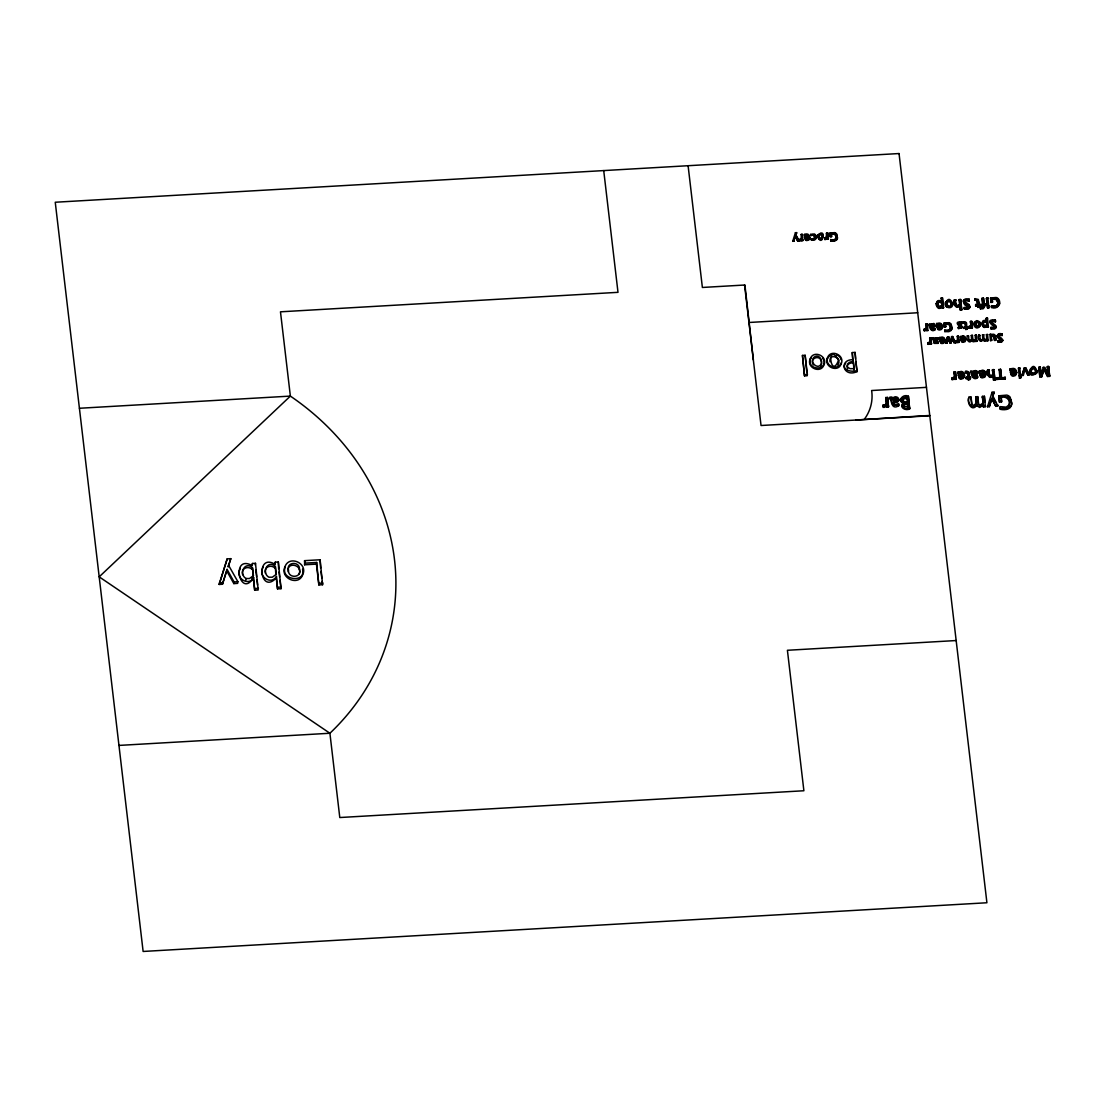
<?xml version="1.0" encoding="UTF-8"?>
<svg xmlns="http://www.w3.org/2000/svg" width="1105" height="1105" viewBox="0 0 1105 1105"><rect width="100%" height="100%" fill="white"/><g stroke="black" fill="none" stroke-linecap="round" stroke-linejoin="round"><path stroke-width="1.5" d="M299.193 574.13C303.019 564.42 286.071 561.188 288.267 571.893M822.272 237.672C819.993 225.434 815.739 245.241 822.355 237.105M1035.606 372.44C1035.495 360.686 1025.993 375.81 1035.385 372.62M818.695 235.379L819.62 238.21L822.092 237.824M829.993 361.777C828.667 352.191 843.06 357.647 837.811 365.147M975.342 323.102C983.643 336.403 975.218 309.248 976.24 326.707M1031.255 371.542C1030.219 368.117 1035.951 367.882 1035.606 371.28M935.092 326.003L933.808 323.447L930.976 324.414L933.711 324.041L935.092 325.519C933.615 327.757 928.697 330.077 934.885 328.876L934.982 328.282C930.134 329.967 931.722 326.666 935.051 325.823M977.649 373.449C978.643 370.562 974.486 369.609 973.035 371.681L975.218 371.183M984.251 307.508L985.273 303.972L984.085 304.69M814.689 238.031L814.565 235.71L812.962 234.536M253.39 579.241L254.675 590.208L258.169 590.015L255.49 563.315L252.423 563.481L252.244 565.636C230.227 553.37 239.813 599.932 253.639 577.584C249.606 585.816 237.257 579.89 239.094 571.534M275.269 562.169L275.09 564.324C255.214 552.224 259.965 595.609 276.236 577.929L277.521 588.896L281.015 588.689L278.336 561.989L275.269 562.169L275.007 563.826M806.249 239.454L805.849 237.713L808.708 237.547L808.308 239.329M938.656 328.779L938.242 326.942L941.253 326.762L939.775 329.138M964.665 339.111L963.477 337.439L960.549 337.122C966.654 333.503 964.209 346.072 961.972 339.497L964.789 339.346L963.491 341.003L961.972 339.497M962.938 377.04L963.118 375.548L959.748 375.741L960.853 377.468L962.745 376.998M984.362 375.81L984.541 374.305L981.171 374.498L982.165 376.888L983.574 376.805L984.458 375.148M1015.26 372.537L1014.293 375.037L1012.346 374.788L1011.89 372.73L1015.26 372.537L1011.779 373.393M836.112 238.335L836.223 236.373M950.645 327.453L949.057 330.616L944.706 330.506L949.14 330.022L950.562 328.144M998.064 302.853L996.282 306.389L991.42 306.278L996.392 305.726L997.981 303.626M1009.307 404.762C1011.199 399.761 1006.282 394.278 1001.185 396.709L1001.544 401.958L999.445 402.082L998.961 395.783L1006.793 395.093A5.995 5.263 8.8 0 1 1010.205 397.248L1011.669 403.836M981.848 323.806L983.257 321.293L986.061 321.375M837.383 238.611L836.637 233.887A3.536 3.122 8.8 0 0 834.62 232.616L829.993 233.017L830.269 236.746L831.513 236.677L831.305 233.569C837.963 230.89 837.452 243.832 830.67 240.006L834.275 239.744L836.015 238.349M951.833 329.041L951.032 324.027A3.757 3.301 8.8 0 0 948.905 322.674L943.988 323.116L944.292 327.052L945.618 326.983L945.383 323.696L947.565 323.42L949.858 324.649L950.549 328.047M1011.476 405.231L1011.821 402.897M809.91 237.506L808.874 240.02L806.761 240.559A2.072 1.823 8.8 0 1 805.421 239.937L804.592 236.995L808.667 236.76L806.995 235.476L804.33 235.862L804.316 234.481L806.982 234.053A2.984 2.624 8.8 0 1 808.722 234.757L809.634 238.597L806.843 240.006A2.072 1.823 8.8 0 1 805.504 239.384L804.744 237.962M817.327 236.318L817.507 235.158M945.438 302.287C942.897 307.784 952.883 310.215 952.703 304.137M944.913 341.625L945.079 340.506M965.977 339.304L964.955 341.776L962.869 342.315A2.044 1.796 8.8 0 1 961.543 341.707L960.728 338.793L964.748 338.558M964.541 375.493L963.325 378.476L960.811 379.126A2.445 2.155 8.8 0 1 959.223 378.38L958.242 374.899L963.077 374.609L961.184 372.44L958.035 372.882L961.543 373.255L962.966 375.272M973.906 324.11L976.143 321.527M985.978 374.264L984.748 377.233L982.248 377.882A2.445 2.155 8.8 0 1 980.66 377.15L979.665 373.656L984.5 373.38L979.569 374.319M1016.697 372.496L1015.564 374.802L1013.064 375.451A2.445 2.155 8.8 0 1 1011.476 374.719L1010.384 371.888L1015.219 371.598L1013.34 369.429L1010.177 369.871L1013.686 370.258L1015.122 372.261M1037.015 372.675C1032.871 353.959 1023.824 384.595 1037.112 372.012M228.431 565.056L237.879 581.727L237.616 583.385L233.846 583.606L234.094 581.934L227.078 569.379L222.45 584.255L219.149 584.448L227.188 558.881L230.821 558.66L228.169 566.727L230.821 558.66M222.45 584.255L227.078 569.379M227.188 558.881L219.149 584.448M245.78 580.194L246.042 578.523C238.473 574.255 244.688 560.553 252.493 567.777L253.418 575.65L251.899 578.619M252.161 565.152L252.423 563.481M253.156 577.307L252.493 567.777M255.227 564.973L255.49 563.315M254.675 590.208L253.639 577.584M275.822 574.42L275.338 566.451C267.534 559.227 261.319 572.943 268.888 577.211L272.313 577.211L276.264 574.324L275.338 566.451M278.336 561.989L278.653 568.661M277.521 588.896L276.485 576.258C272.452 584.504 260.103 578.578 261.926 570.221M316.417 564.116L318.862 584.932L322.577 584.725L320.105 559.765L304.579 560.663L304.621 564.793L316.417 564.116L316.679 562.459L304.87 563.136L304.621 564.793M320.105 559.765L320.63 568.081M318.862 584.932L316.679 562.459M792.727 241.291L793.832 241.221L792.727 241.291L795.42 232.699L796.636 232.63L795.752 235.337L796.636 232.63M795.42 232.699L796.553 233.196M797.658 241L795.393 236.235L797.658 241L799.012 240.365L795.835 234.785M799.164 240.034L801.512 238.266L799.164 240.034L799.647 241.014A2.072 1.823 8.8 0 0 801.208 240.241L801.291 239.688A2.072 1.823 8.8 0 1 799.744 240.462L799.274 241.014M801.07 234.481L802.244 234.412L801.07 234.481L801.429 238.818M801.664 240.766L802.921 240.144L801.664 240.766L801.622 239.136M804.316 234.481L806.899 234.619A2.984 2.624 8.8 0 1 808.639 235.31L809.081 235.738M804.33 235.862L807.078 234.923L808.667 236.76M804.592 236.995L804.537 237.879M808.708 237.547L805.766 238.266M816.056 237.755L815.766 235.337A3.301 2.901 8.8 0 0 814.509 234.053L810.725 234.647L814.413 234.619A3.301 2.901 8.8 0 1 815.683 235.904L816.043 237.092M814.717 237.133L813.28 235.185L810.821 235.545L812.52 234.522M816.056 237.782L815.766 238.86A2.735 2.403 8.8 0 1 814.482 239.965L811.443 240.144L811.332 239.274L814.44 238.197M811.443 240.144L811.429 238.721M815.973 238.349L816.153 237.188M802.451 355.437L804.495 375.893L807.189 375.741L807.382 374.457L805.144 355.285L802.451 355.437L804.495 375.893M805.144 355.285L806.816 372.537M827.023 238.224L827.162 239.302L828.322 239.232L827.742 232.934L826.568 233.003L827.01 236.788L824.744 238.003L825.145 239.55A2.072 1.823 8.8 0 0 826.706 238.777L826.789 238.21A2.072 1.823 8.8 0 1 825.228 238.984L824.772 239.536M826.195 238.279L826.568 233.003M828.322 239.232L827.742 232.934M827.162 239.302L827.12 237.658M830.269 236.746L829.993 233.017M831.513 236.677L831.305 233.569M837.48 238.045L836.692 239.951L834.593 241.097L830.794 241.028L830.753 239.44M852.259 352.564L852.894 360.99L852.259 352.564L855.104 352.398L857.01 371.653C843.129 377.896 838.377 359.36 853.088 359.705M854.137 368.628L853.944 369.913L853.322 361.639C850.063 361.183 845.726 363.642 847.715 367.371L850.159 368.683L854.137 368.628L853.322 361.639M855.104 352.398L855.477 358.586M883.116 407.4L883.075 405.079L885.395 404.637L886.5 403.242L885.837 397.524L887.605 397.427L888.489 406.93L886.721 407.041L886.666 404.568L886.169 405.397A3.122 2.749 8.8 0 1 883.82 406.557L883.682 407.4A3.122 2.749 8.8 0 0 886.03 406.239L886.528 405.411M882.95 405.936L885.257 405.48L886.376 404.085L885.837 397.524M886.376 404.085L886.5 403.242M888.489 406.93L887.605 397.427M886.721 407.041L886.666 404.568M893.724 403.284L894.87 404.637L898.572 403.753L898.6 405.894C891.1 410.231 891.735 400.466 889.829 397.358L891.127 397.026A1.45 1.271 8.8 0 1 892.564 397.676L892.868 398.228C895.52 394.375 901.556 398.933 897.647 402.068C886.362 403.96 898.627 402.455 898.862 399.651M889.926 399.057L889.829 397.358M890.685 399.071L890.064 398.214M895.257 401.944L896.859 400.908L896.956 398.808L895.423 398.062L893.227 399.071L893.089 399.913L895.285 398.905L896.998 400.176M896.859 400.908L896.984 400.065L893.489 401.308L893.227 399.071M898.6 405.894L898.572 403.753M904.152 403.505L904.277 402.662C896.763 401.17 902.923 393.421 908.407 396.225L909.65 408.878C905.617 411.461 897.964 406.53 904.152 403.505C901.293 403.601 898.931 399.402 901.901 397.869M904.07 406.115L903.945 406.958L904.429 403.698L907.316 402.952L907.771 406.889L904.705 406.626L903.793 405.369M905.05 402.676C909.719 403.712 906.501 393.822 902.826 398.67C901.777 402.8 910.727 403.739 906.68 397.593M907.053 402.745L907.191 401.902M907.647 407.731L907.316 402.952M909.65 408.878L908.407 396.225M924.139 330.851L924.098 329.221L926.515 327.936L926.045 323.917L927.288 323.848L927.91 330.519L926.667 330.588L926.28 329.442A2.196 1.934 8.8 0 1 924.623 330.257L924.54 330.851A2.196 1.934 8.8 0 0 926.183 330.036L926.529 329.456M924.015 329.815L926.418 328.517L926.045 323.917M927.288 323.848L925.949 324.511M926.667 330.588L926.625 328.862M927.91 330.519L926.75 330.008M928.918 324.994C930.783 323.213 929.802 333.682 935.092 329.193L934.996 329.787C930.065 334.166 927.081 321.003 930.976 324.414M927.938 344.346L927.91 342.84L930.148 341.638L929.706 337.895L930.866 337.826L931.446 344.042L930.286 344.111L929.927 343.047A2.044 1.796 8.8 0 1 928.393 343.807L928.311 344.359A2.044 1.796 8.8 0 0 929.844 343.586L930.161 343.047M931.128 325.602L932.772 324.304L933.96 325.188L933.352 326.721L931.322 327.163L931.902 325.091L933.877 325.782M927.827 343.393L930.065 342.177L929.706 337.895M931.391 327.812L931.225 325.008M930.866 337.826L929.623 338.448M930.286 344.111L930.244 342.495M933.78 326.293L931.405 326.583M933.324 339.705C931.087 338.489 933.891 336.196 934.222 338.904L936.86 338.006L938.145 339.387M932.385 338.904L932.33 337.785M932.882 338.904L932.233 338.337M941.129 326.528L939.443 324.58L936.626 324.981L936.612 323.503L939.443 323.061A3.163 2.776 8.8 0 1 941.28 323.806C943.656 325.561 942.537 330.519 939.195 329.967A2.196 1.92 8.8 0 1 937.786 329.304L936.902 326.182L941.225 325.934L936.847 327.121M936.916 340.105L936.377 338.296L934.457 339.456C940.507 337.826 931.474 343.089 936.999 339.553M936.626 324.981L936.612 323.503M941.101 298.101L942.496 298.019L941.101 298.101L941.488 301.347C932.979 296.582 936.86 314.676 942.04 306.113C940.438 309.386 935.507 307.024 936.239 303.695M940.825 306.9L941.847 306.002L941.584 302.204C938.463 299.496 936.267 304.358 938.297 306.734M941.847 306.002L941.584 302.204M942.496 298.019L943.477 307.964L942.095 308.046L942.04 306.113M932.965 338.351L934.043 343.351L938.062 343.365L938.048 341.97L935.617 342.55L934.871 341.666M938.062 343.365L938.048 341.97M939.747 340.547L943.767 340.326L942.192 338.503L939.568 338.876L939.554 337.508L942.192 337.094A2.942 2.597 8.8 0 1 943.919 337.785C946.101 339.415 945.065 344.042 941.971 343.531A2.044 1.796 8.8 0 1 940.645 342.909L939.83 340.009L943.85 339.774C944.886 342.094 941.184 343.254 941.073 340.713L943.891 340.547L943.49 342.301L941.46 342.426L941.073 340.713M941.253 326.762L938.145 327.536M939.568 338.876L939.554 337.508M944.292 327.052L943.988 323.116M945.618 326.983L945.383 323.696M951.93 328.447L951.087 330.464L948.864 331.666L944.844 331.597L944.803 329.925M950.562 341.114L951.571 336.638L952.745 336.569L955.148 342.674L954.016 342.743L952.192 337.881L951.115 342.909L949.955 342.978L948.201 338.116L947.026 343.144L946.032 343.199L947.538 336.873L948.698 336.804L950.48 341.666M946.032 343.199L947.538 336.873M947.026 343.144L948.201 338.116M959.803 305.74C956.405 310.367 952.496 303.516 954.375 299.828L955.77 299.745C954.568 302.798 957.22 308.143 959.775 303.958L959.264 299.538L960.659 299.469L961.709 310.035L960.314 310.104L959.914 305.077C956.847 309.441 952.717 303.557 954.375 299.828M949.858 340.23L948.698 336.804M959.775 303.958L959.679 304.621C956.778 309.096 954.458 302.687 955.77 299.745M951.571 336.638L952.745 336.569M951.115 342.909L952.192 337.881M959.679 304.621L959.264 299.538M961.709 310.035L960.659 299.469M955.452 341.252L956.875 341.514L957.69 340.05L955.452 341.252L955.853 342.771A2.044 1.796 8.8 0 0 957.386 341.998L957.469 341.445A2.044 1.796 8.8 0 1 955.936 342.219L955.48 342.757M960.314 310.104L959.914 305.077M961.999 323.074C954.734 322.287 963.063 324.746 962.179 327.674L958.394 328.71L958.38 327.204C966.916 328.213 949.596 321.168 961.889 322.066L961.916 323.668C954.913 322.729 962.427 325.409 961.861 327.646L958.477 328.116L958.38 327.204M957.248 336.307L958.408 336.238L957.248 336.307L957.607 340.589M951.902 377.841L952.386 379.65A2.445 2.155 8.8 0 0 954.237 378.739L954.623 378.09L954.761 379.374L956.157 379.291L955.466 371.819L954.071 371.902L954.596 376.391L951.806 378.504L954.098 377.689M951.944 379.65L952.482 379.001A2.445 2.155 8.8 0 0 954.333 378.076L954.72 377.427L954.761 379.374M959.071 341.901L957.828 342.522L959.071 341.901L958.408 336.238M954.596 376.391L954.071 371.902M961.916 323.668L961.889 322.066M969.914 306.555L969.472 308.115A2.956 2.597 8.8 0 1 968.201 309.096L964.389 309.124L964.251 307.922L968.436 306.817M964.389 309.124L964.347 307.259M960.728 338.793L961.626 341.155A2.044 1.796 8.8 0 0 962.952 341.763L965.894 339.87L964.803 336.583A2.942 2.597 8.8 0 0 963.09 335.892L960.369 336.859L963.008 336.445A2.942 2.597 8.8 0 1 964.72 337.136L965.867 339.235M956.157 379.291L955.466 371.819M966.916 327.439L967.856 326.79L966.916 327.439L966.364 322.522L963.38 321.762L965.811 322.563L966.488 323.862M965.673 327.508L965.135 323.627L963.477 322.522L965.231 323.033L965.756 326.914L963.878 327.619L963.974 328.434L965.853 327.743L963.974 328.434M963.878 327.619L965.756 326.914M958.242 374.899L959.333 377.73A2.445 2.155 8.8 0 0 960.922 378.463C964.416 379.126 965.784 374.084 963.146 372.233A3.536 3.108 8.8 0 0 961.088 371.404L957.814 372.565L959.085 372.205M964.513 301.541L966.212 300.56L969.196 301.113L969.154 299.151C961.06 296.914 962.4 305.657 968.408 306.969M969.196 301.113L969.154 299.151M966.005 328.959L967.234 328.779L965.908 329.552L965.853 327.743M967.952 327.619L967.013 328.268L967.87 328.213L967.856 326.79M968.574 328.282L968.546 326.666L970.95 325.367L970.48 321.362L971.723 321.293L972.345 327.964L971.102 328.033L970.715 326.873A2.196 1.934 8.8 0 1 969.071 327.702L968.975 328.282A2.196 1.934 8.8 0 0 970.618 327.467L970.964 326.887M967.358 335.727L968.436 336.21L967.358 335.727C965.811 338.71 968.961 344.539 971.723 340.658L973.091 341.155A2.279 2.003 8.8 0 0 974.859 340.823L975.729 339.87L975.77 341.486L977.013 340.865L975.77 341.486M968.45 327.246L970.853 325.961L970.48 321.362M963.118 375.548L959.637 376.404L961.461 378.2L963.035 376.391M977.69 306.002L975.674 306.113L977.787 305.339L977.842 307.356L979.223 307.149L980.135 305.201L979.071 304.317L978.353 299.469L975.011 298.64L975.011 300.146L976.986 300.712L977.428 303.806M972.345 327.964L971.723 321.293M975.011 300.146L975.011 298.64M971.102 328.033L971.06 326.293M975.674 306.113L975.674 304.524L977.676 304.4L977.082 300.049L975.121 299.483M969.541 376.929L970.397 377.537L969.444 377.592L968.823 372.081L966.599 371.031L965.397 371.902L967.455 371.763M965.494 372.758L966.253 371.971L967.566 372.661L968.049 377.661L967.455 373.324L965.494 372.758L965.494 371.239M971.267 335.506L972.428 335.437L971.267 335.506L971.627 339.843L969.872 341.086L969.002 340.589L968.519 335.658M971.627 339.843L969.955 340.533L968.988 339.622M968.16 377.012L966.157 377.123L966.157 378.711L968.27 377.938L966.157 378.711M977.842 307.356L977.787 305.339M979.071 305.919L980.135 305.201M979.223 307.149L979.182 305.256M970.508 376.874L969.693 379.747L968.325 379.954L968.27 377.938M975.19 335.271L976.337 335.202L975.19 335.271L975.549 339.622L973.892 340.312L972.897 339.387M980.024 304.262L980.038 305.864M983.022 306.651L980.439 307.259L980.453 308.903L983.146 308.792L984.362 306.845M980.881 305.809L982.787 305.698L980.881 305.809L980.77 304.883L982.787 304.11L982.096 298.226L983.491 298.143L984.182 304.027M977.607 373.255C973.878 374.208 972.096 377.882 977.524 376.018L977.538 377.689C972.013 382.579 968.698 367.855 973.035 371.681M980.453 308.903L980.439 307.259M980.77 304.883L982.69 304.773L982.096 298.226M970.742 372.33L970.66 370.99M975.729 339.87L974.776 341.376A2.279 2.003 8.8 0 1 973.008 341.694L971.723 340.658M971.323 372.344L970.563 371.653M969.555 378.518L970.618 377.8M983.906 303.226L983.491 298.143M982.414 396.377L983.188 402.883L980.204 405.01L978.671 404.154L977.704 396.654L975.715 396.764L976.475 403.27L973.477 405.397L971.972 404.541L971.005 397.04L969.016 397.151C966.35 402.22 971.751 412.248 976.489 405.59L976.64 404.637L977.953 406.101L980.936 406.322L983.34 404.25L983.409 407.027L985.398 406.902L984.403 396.267L982.414 396.377L983.036 403.822L981.544 405.383M978.588 335.077L979.665 335.561L978.588 335.077C977.041 338.075 980.19 343.89 982.953 340.009L984.32 340.506A2.279 2.003 8.8 0 0 986.102 340.174L986.958 339.221L987 340.837L988.243 340.23L987 340.837M982.884 307.079L982.898 305.035M973.215 373.007L975.052 371.556L976.392 372.537L975.701 374.25L973.422 374.761L974.085 372.44L976.281 373.2M973.422 374.761L973.325 372.344M984.293 306.43L984.293 304.952M977.524 376.018L974.513 377.371L973.616 374.83M971.005 397.04L971.654 404.762M985.273 303.972L985.273 305.56L984.196 305.615M986.447 298.626L987.939 297.894L988.63 305.367L987.248 305.45L986.447 298.626L987.939 297.894M976.171 373.78L973.533 374.098M982.497 334.856L983.657 334.787L982.497 334.856L982.856 339.194L982 340.105M987.248 305.45L986.544 297.963M984.32 326.293L983.284 323.751L984.03 321.417L986.71 321.887L987.041 324.677L985.55 326.293L983.782 325.92L983.188 323.282L984.279 321.873L986.613 322.467L986.945 325.271M987.387 306.679L988.878 305.933L988.92 307.839L987.539 307.922L987.387 306.679L988.878 305.933M987.539 307.922L987.497 306.016M982.856 339.194L981.199 339.884L980.218 338.973M986.53 321.707L986.282 318.212L987.525 318.143L988.409 327.025L987.166 327.108L987.124 325.367L985.688 326.652L983.367 326.417L981.972 323.945M988.63 305.367L987.345 304.787M988.92 307.839L987.635 307.259M979.251 371.335L982.511 370.175A3.536 3.108 8.8 0 1 984.569 370.99C987.207 372.841 985.84 377.882 982.345 377.219A2.445 2.155 8.8 0 1 980.757 376.487L979.665 373.656M987.525 318.143L986.185 318.806M991.42 306.278L991.558 307.494C997.014 309.897 1002.194 303.764 998.506 299.013A4.213 3.702 8.8 0 0 996.102 297.494L990.605 297.991L990.95 302.411L992.428 302.328L992.18 298.64L994.611 298.322L997.193 299.704L997.967 303.516M975.715 396.764L976.323 404.209L974.085 406.17M984.403 374.043L982.967 372.026L979.458 371.639L982.621 371.197L984.5 373.38M987.166 327.108L987.124 325.367M990.95 302.411L990.605 297.991M986.42 334.622L987.58 334.553L986.42 334.622L986.779 338.973L985.038 340.216M992.428 302.328L992.18 298.64M976.323 404.209L976.475 403.27M977.704 396.654L978.353 404.375M986.779 338.973L985.121 339.663L984.127 338.738M988.409 327.025L987.248 326.514M991.558 307.494L991.517 305.615M986.958 339.221L986.005 340.727A2.279 2.003 8.8 0 1 984.237 341.044L982.953 340.009M989.9 334.428L991.047 334.359L989.9 334.428L990.481 340.644L991.724 340.022L990.481 340.644M990.992 327.909C1002.649 329.138 980.273 318.848 995.37 320.077L995.412 321.831C984.196 321.306 998.879 324.027 995.646 328.088A2.638 2.321 8.8 0 1 994.514 328.945L991.116 328.986L991.075 327.315C1000.785 328.889 983.464 321.817 992.829 320.45M991.116 328.986L991.075 327.315M984.541 374.305L981.06 375.161M992.566 334.76L991.171 335.423C994.003 331.569 997.263 337.274 995.688 340.34L994.528 340.409L993.782 335.782L991.199 336.901L992.622 335.105L994.072 335.575L994.528 340.409M993.064 375.866C989.652 380.493 985.757 373.642 987.635 369.968L989.03 369.885C987.829 372.938 990.481 378.269 993.022 374.084L992.511 369.692L993.906 369.609L994.956 380.161L993.575 380.231L993.16 375.217C990.108 379.581 985.978 373.697 987.635 369.968M995.412 321.831L995.37 320.077M983.036 403.822L983.188 402.883M984.817 402.054L984.403 396.267M983.409 407.027L983.34 404.25M989.445 375.037L989.03 369.885M989.597 375.672L991.309 376.239L992.925 374.747L992.511 369.692M987.497 406.778L987.635 405.839L989.514 405.728L991.986 398.242L995.826 406.309L997.967 406.184L992.76 395.783L994.113 392.151L992.055 392.275L987.497 406.778L989.362 406.681L991.986 398.242M1002.732 340.022L1002.373 341.321A2.459 2.155 8.8 0 1 1001.31 342.136L998.147 342.163L998.022 341.155L1001.517 340.243M993.906 369.609L992.414 370.355M998.147 342.163L998.119 340.602M989.362 406.681L989.514 405.728M993.575 380.231L993.16 375.217M992.055 392.275L991.903 393.214L993.961 393.09L994.113 392.151M1001.489 340.368C996.544 339.249 995.356 331.997 1002.111 333.862L998.519 334.428L996.945 336.127M1002.649 340.575C1002.649 337.591 994.141 334.428 1002.152 335.506L1002.235 334.953C999.749 332.716 996.227 336.666 999.735 337.771M996.379 377.8L1000.08 377.592L996.379 377.8L996.392 379.443L1005.288 378.932L1005.274 377.288L1001.462 378.172L1005.274 377.288M996.392 379.443L1005.384 378.269M999.017 369.968L1000.591 369.222L1001.572 377.509M1000.591 369.222L1001.462 378.172M999.445 402.082L998.961 395.783M1009.155 404.789L1006.213 407.137L1000.26 406.64L1000.315 409.32C1004.514 410.3 1011.13 409.762 1011.614 404.292M1000.315 409.32L1000.26 406.64M1001.544 401.958L1001.185 396.709M1010.081 370.534L1010.067 368.89L1013.23 368.393A3.536 3.108 8.8 0 1 1015.288 369.222C1017.926 371.183 1016.669 376.736 1012.967 376.114A2.445 2.155 8.8 0 1 1011.379 375.382L1010.384 371.888M1018.437 368.186L1019.832 368.103L1018.437 368.186L1019.142 375.659L1020.523 375.576L1019.832 368.103M1019.142 375.659L1020.633 374.913M1019.376 376.225L1020.771 376.142L1019.376 376.225L1019.418 378.117L1020.91 377.385L1019.418 378.117M1025.122 369.319L1023.299 375.41L1022.001 375.493L1024.335 367.855L1025.716 367.772L1029.363 374.402L1027.871 375.148L1025.122 369.319L1027.871 375.148M1023.299 375.41L1022.097 374.83M1022.001 375.493L1024.335 367.855M1025.716 367.772L1024.225 368.518M1038.811 367.675L1040.288 366.929L1041.172 374.471L1043.244 367.385L1044.667 367.302L1048.286 374.084L1047.388 366.515L1048.659 366.446L1049.653 376.377L1047.595 376.501L1043.866 369.484L1041.725 376.833L1039.888 376.943L1038.811 367.675L1040.288 366.929M1039.888 376.943L1038.907 367.012M1041.725 376.833L1043.963 368.835L1047.595 376.501M1043.244 367.385L1044.57 367.965L1047.457 373.38M1048.175 374.733L1047.388 366.515M1049.653 376.377L1048.659 366.446M995.854 327.702L995.743 326.155L993.492 324.552M938.228 339.276C927.578 347.094 946.93 335.395 934.305 338.351M977.745 372.786L976.792 374.692L973.519 375.493M239.039 571.354L240.379 568.246M261.885 570.042L263.225 566.92M936.225 303.626L937.703 301.541M1009.003 405.728L1009.459 403.822M793.832 241.221L795.393 236.235M942.441 327.329L941.529 328.793L939.291 329.373A2.196 1.92 8.8 0 1 937.869 328.71L937.054 327.204M821.416 363.227C819.15 370.534 809.316 363.241 813.598 357.592C818.916 352.467 824.012 361.418 820.614 366.142M951.198 304.593C949.223 309.676 943.85 301.596 948.739 300.933C952.855 300.726 951.488 309.303 947.51 306.292M1035.703 371.777L1033.741 374.029L1031.517 372.675M993.064 395.521L993.961 393.09M285.339 566.755C279.537 580.249 306.43 583.633 302.535 569.089M817.424 235.724C827.562 225.075 822.313 250.2 817.41 235.766M810.076 360.023L811.25 357.758M827.272 359.042L829.399 355.893M999.5 303.958L997.166 306.61L991.668 306.831M841.347 362.702C839.013 370.41 825.836 367.247 827.272 359.125M952.607 304.842C939.761 314.939 948.173 288.654 952.607 304.8M814.772 237.478L813.777 239.246L811.332 239.274M808.639 238.252L806.788 239.163L805.849 237.713M941.184 327.522L939.222 328.489L938.242 326.942M1015.177 373.38L1012.995 374.457L1011.89 372.73M969.803 307.024L969.568 307.452A2.956 2.597 8.8 0 1 968.298 308.433L964.485 308.461M1002.649 340.409L1002.456 340.782A2.459 2.155 8.8 0 1 1001.392 341.583L998.229 341.611M987.027 325.961C981.489 332.122 979.817 316.873 986.627 321.113L986.282 318.212M944.816 341.583L942.054 342.978A2.044 1.796 8.8 0 1 940.728 342.357L939.83 340.009M984.21 307.273L980.563 308.24M1036.877 372.634C1033.824 377.993 1025.937 369.899 1032.25 367.951M817.617 235.199C826.195 229.149 822.382 245.711 817.438 236.429M945.562 302.314C947.234 299.4 952.496 300.519 952.579 304.013M837.203 238.777L834.676 240.531L830.877 240.462M951.64 329.207L948.96 331.072L944.927 331.003M1011.158 405.507L1006.89 408.491L1000.467 408.38M971.806 340.105L969.803 341.417L967.842 339.843M983.036 339.456L981.047 340.768L979.071 339.194M976.64 404.637C972.4 410.95 966.626 402.303 969.016 397.151M983.201 405.204L979.707 407.455L976.489 405.59M903.766 405.273L907.177 403.795M968.008 307.922C968.754 304.013 956.157 299.372 969.044 299.814M937.91 302.894L939.333 302.121L941.474 302.867M818.874 235.213L821.001 234.674L822.272 236.691M845.739 363.034C840.145 369.982 852.438 372.786 857.204 370.368M975.535 322.936C978.312 319.939 981.074 326.652 977.469 326.97M253.418 575.65L249.468 578.523L246.042 578.523M941.957 305.339L939.015 306.486L937.731 303.102M987.041 324.677L984.417 325.713M975.107 340.147L972.911 340.368L972.428 335.437M984.182 375.755L982.276 376.225L981.171 374.498M893.448 398.463L894.18 398.007M904.277 402.662C898.089 405.687 905.741 410.618 909.788 408.035M937.952 342.522L935.148 342.937L934.54 338.904M896.942 405.259L898.448 404.596M928.753 324.387L930.88 325.008M889.705 398.201L891.003 397.869A1.45 1.271 8.8 0 1 892.439 398.518M938.145 342.812L935.065 343.31L933.711 341.721M977.649 377.026L973.118 377.288L971.433 371.681M898.724 405.052L892.964 405.369L890.81 398.228M936.709 324.387L939.54 323.986L941.225 325.934M939.651 338.323L942.289 337.95L943.85 339.774M830.559 355.244L831.927 354.816M936.515 324.096L938.615 323.641M939.471 338.061L942.109 337.647A2.942 2.597 8.8 0 1 943.822 338.337L944.968 340.437M1009.956 369.553L1011.227 369.194M831.222 234.122L834.51 234.219L836.002 236.208M992.069 299.303L995.978 299.414L997.912 302.632M945.3 324.276L948.781 324.387L950.507 327.26M1001.047 397.648C1005.136 395.728 1010.053 399.071 1009.431 403.643M829.91 233.583L832.645 233.017M959.679 322.425C952.303 323.737 966.074 328.517 958.284 327.798M932.468 338.351L934.222 338.904M970.839 371.667L972.704 371.902M977.953 306.693L979.32 306.486M980.508 370.976L982.414 370.824A3.536 3.108 8.8 0 1 983.16 370.976M968.422 379.291L969.803 379.084M1006.061 408.09L1002.912 408.118M945.452 323.282L948.808 323.268M826.485 233.569L827.659 233.5M830.366 236.18L831.609 236.111M797.741 240.448L799.012 240.365M827.244 238.735L828.418 238.68M954.278 300.491L955.673 300.408M959.154 300.201L960.549 300.132M982 298.889L983.395 298.806M991.047 301.748L992.525 301.665M975.563 305.187L977.58 305.063M942.192 307.383L943.587 307.3M960.425 309.441L961.82 309.372M749.314 322.467L917.716 312.756M970.383 321.956L971.627 321.873M944.388 326.458L945.7 326.389M971.198 327.439L972.441 327.37M947.455 337.426L948.615 337.357M960.646 339.346L963.325 339.194M940.99 341.265L943.808 341.1M961.889 340.05L964.706 339.884M930.369 343.558L931.529 343.489M946.115 342.661L947.109 342.591M950.038 342.426L951.198 342.357M954.098 342.191L955.231 342.122M994.624 339.857L995.771 339.788M753.361 359.954L744.922 285.007L702.379 287.466L688.097 165.722M853.115 362.91C849.869 362.468 845.518 364.926 847.521 368.656M79.422 408.27L290.366 396.101A257.838 226.815 8.8 0 1 329.912 733.25L339.788 817.534L803.888 790.752L787.409 650.279L956.17 640.541M804.689 374.609L807.382 374.457M953.974 372.565L955.355 372.482M987.539 370.631L988.92 370.548M1047.291 367.178L1048.562 367.109M954.872 378.711L956.253 378.628M1027.982 374.485L1029.363 374.402M1039.998 376.28L1041.835 376.17M1047.692 375.838L1049.75 375.714M993.671 379.581L995.066 379.498M926.473 387.358L871.624 390.521A48.952 43.067 8.8 0 1 864.372 419.237M885.699 398.366L887.467 398.27M905.658 397.22L908.269 397.068M906.556 398.435L903.02 399.14L902.909 401.488M982.276 397.317L984.251 397.206M886.845 406.198L888.627 406.088M999.597 401.129L1001.696 401.005M983.561 406.074L985.536 405.963M995.978 405.355L998.119 405.231M929.761 415.452L855.974 420.024M929.802 415.77L761.041 425.508L744.563 285.035M219.412 582.791L222.699 582.597M234.094 581.934L237.879 581.727M319.124 583.274L322.84 583.053M254.924 588.551L258.418 588.343M277.769 587.225L281.264 587.031M118.953 745.419L329.912 733.25L99.188 576.851L290.366 396.101L280.477 311.817L617.999 292.328L603.717 170.584M939.001 301.209L940.852 301.624M811.526 239.592L814.578 239.398A2.735 2.403 8.8 0 0 815.849 238.307M993.906 320.478L995.274 320.671M991.213 328.392L994.611 328.365A2.638 2.321 8.8 0 0 995.743 327.494M833.64 233.017L834.537 233.169A3.536 3.122 8.8 0 1 836.554 234.453L837.507 237.782M960.632 322.453L961.792 322.66M977.566 321.445C984.072 322.605 977.828 331.762 974.306 326.113C971.019 319.58 982.759 319.304 980.397 325.754L976.281 327.066L974.016 324.221M964.251 307.922L965.742 308.267M998.022 341.155C1004.652 342.26 999.279 337.633 997.042 336.058M969.306 300.45L964.955 300.38L964.444 302.148L965.452 303.433M995.508 321.237L992.138 320.878L991.295 323.199M1034.57 368.006L1036.932 370.424M836.416 354.912L837.673 355.437M966.295 303.834L967.055 304.165M976.116 371.266L976.861 371.625M896.777 397.703L898.738 399.817M992.815 324.262L991.572 323.572M1000.37 338.033L1002.649 340.147M993.948 334.718L995.011 335.561L995.688 340.34M275.076 568.122C270.974 564.033 263.377 567.086 265.462 573.385M252.23 569.434C248.128 565.359 240.531 568.412 242.617 574.697M968.27 304.759L969.085 305.339M838.806 356.197L839.759 357.164M984.997 372.164L985.84 374.181M822.548 358.158L823.28 359.305M998.409 299.676L999.542 303.64M992.608 396.723L995.674 402.123M796.539 236.732L798.929 240.931M991.848 399.181L995.826 406.309M226.815 571.05L233.846 583.606M1026.352 369.761L1029.266 375.065M953.284 338.503L955.148 342.674M952.109 338.434L954.016 342.743M948.118 338.669L949.955 342.978M809.426 236.235L809.799 237.437M840.491 358.31L841.002 359.622M1010.785 399.347L1011.614 402.275M951.736 326.196L950.949 324.621A3.757 3.301 8.8 0 0 949.637 323.572M977.4 372.192L977.649 372.924M969.568 305.961L969.803 306.693M964.541 301.485L969.196 304.676L969.803 307.218M968.726 372.744L969.444 377.592M893.779 404.775L893.6 402.234M984.141 339.718L983.657 334.787M980.232 339.939L979.748 335.008M947.013 305.505C944.623 301.789 951.143 299.856 951.087 304.096M813.308 364.968C808.68 357.785 821.305 354.056 821.222 362.26M1016.559 372.413L1015.191 369.885A3.536 3.108 8.8 0 0 1013.879 369.208M964.416 375.424L963.049 372.896A3.536 3.108 8.8 0 0 961.737 372.219M823.791 360.617C826.733 370.866 808.087 370.092 810.062 360.12M1040.192 367.592L1040.896 373.628M1020.771 376.142L1020.813 378.034M1010.067 368.89L1010.177 369.871M1002.111 333.862L1002.152 335.506M1005.163 377.951L1005.288 378.932M999.113 369.305L999.984 378.255M991.047 334.359L991.088 335.975M991.282 336.348L991.627 340.575M993.989 371.915L994.956 380.161M987.58 334.553L988.16 340.768M982.787 305.698L982.898 306.651M980.867 304.22L980.978 305.146M978.491 300.988L978.961 304.98M975.674 304.524L975.784 305.45M976.337 335.202L976.917 341.417M979.348 370.672L979.361 372.302M977.428 376.667L977.538 377.689M968.546 326.666L968.671 327.688M967.773 327.384L967.87 328.213M967.096 327.674L967.137 329.373M965.77 328.337L965.908 329.552M970.397 377.537L970.508 378.463M963.38 321.762L963.38 323.116M963.974 327.025L964.071 327.854M968.16 378.601L968.325 379.954M966.157 377.123L966.267 378.048M960.452 336.307L960.466 337.674M958.325 336.79L958.988 342.453M957.786 340.906L957.828 342.522M957.925 371.902L957.938 373.545M942.385 298.682L943.477 307.964M941.943 306.776L942.095 308.046M944.706 330.506L944.844 331.597M934.982 328.282L934.996 329.787M930.949 339.801L931.446 344.042M927.91 342.84L928.02 343.793M924.098 329.221L924.222 330.257M883.075 405.079L883.254 406.557M855.864 361.846L857.01 371.653M830.67 240.006L830.794 241.028M824.744 238.003L824.855 238.984M810.808 234.094L810.821 235.545M802.244 234.412L802.838 240.71M799.247 239.481L799.357 240.448M321.016 571.409L321.804 578.067M322.19 581.396L322.577 584.725M304.579 560.663L304.87 563.136M279.054 572.003L279.634 577.003M280.035 580.346L281.015 588.689M255.821 569.973L256.595 576.658M256.995 580.001L257.575 585.001M951.916 327.191L951.958 328.157M1037.084 371.197L1037.112 371.971M942.441 327.315L941.198 324.387A3.163 2.776 8.8 0 0 940.024 323.779M996.006 298.157A4.213 3.702 8.8 0 1 997.746 299.013M1007.967 396.529A5.995 5.263 8.8 0 1 1010.053 398.201M983.851 371.252A3.536 3.108 8.8 0 1 984.472 371.653M299.455 569.558C302.038 578.15 287.701 578.675 288.516 570.221C285.933 561.602 300.325 561.036 299.455 569.558M838.612 359.981C830.725 381.17 825.932 340.036 838.612 359.981M284.993 566.672C279.51 578.219 298.612 586.562 302.729 574.738C308.185 563.205 289.137 554.834 284.993 566.672M810.269 358.752C806.028 367.661 820.766 374.098 823.943 364.968C828.156 356.072 813.46 349.608 810.269 358.752M827.465 357.758C823.239 366.667 837.963 373.103 841.154 363.987C845.353 355.078 830.656 348.628 827.465 357.758M899.042 153.54L55.25 202.243L143.125 951.46L986.917 902.757L899.042 153.54"/></g></svg>
